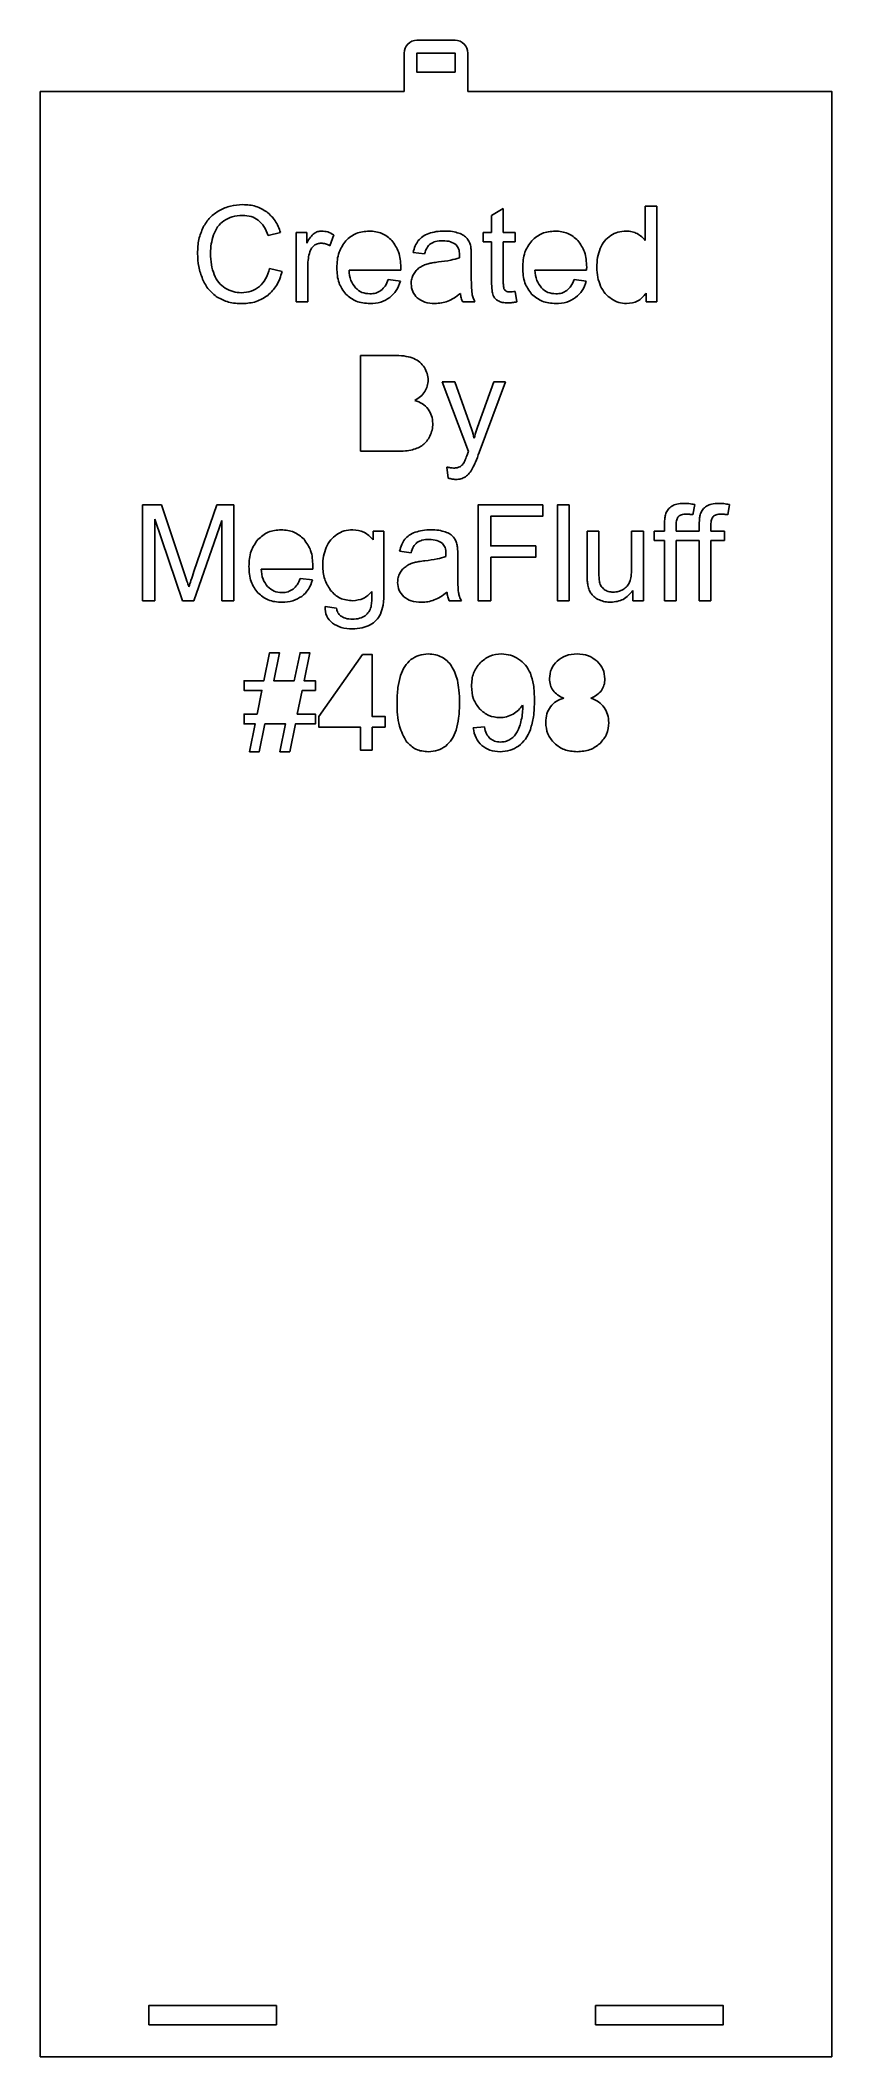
# Model space of a CAD drawing. Header units: millimetres. Extents: x 3 to 127, y 0 to 316.
import ezdxf

# ---------------------------------------------------------------- set-up
doc = ezdxf.new("R2010")
doc.units = ezdxf.units.MM
doc.layers.get('0').update_dxf_attribs({"linetype": 'CONTINUOUS'})

msp = doc.modelspace()

# ---------------------------------------------------------------- linework, layer by layer
for p, q in [((73.72, 288.56), (75.55, 289.66)), ((73.72, 285.87), (73.72, 288.56)), ((75.55, 289.66), (75.55, 285.87)), ((97.79, 284.62), (97.79, 290)), ((97.79, 290), (99.62, 290)), ((99.62, 290), (99.62, 275)), ((40.63, 285.89), (38.68, 285.43)), ((43.08, 275), (43.08, 285.87)), ((43.08, 285.87), (44.74, 285.87)), ((44.74, 285.87), (44.74, 284.22)), ((48.98, 285.52), (48.35, 283.81)), ((72.37, 284.43), (72.37, 285.87)), ((72.37, 285.87), (73.72, 285.87)), ((73.72, 284.43), (72.37, 284.43)), ((73.72, 278.18), (73.72, 284.43)), ((75.55, 285.87), (77.41, 285.87)), ((77.41, 284.43), (75.55, 284.43)), ((75.55, 284.43), (75.55, 278.08)), ((77.41, 285.87), (77.41, 284.43)), ((63.22, 282.52), (61.42, 282.77)), ((70.53, 282.01), (70.53, 279.55)), ((38.9, 280.26), (40.89, 279.76)), ((44.92, 280.69), (44.92, 275)), ((59.47, 279.96), (51.37, 279.96)), ((57.52, 278.5), (59.42, 278.26)), ((88.6, 279.96), (80.5, 279.96)), ((86.65, 278.5), (88.55, 278.26)), ((44.92, 275), (43.08, 275)), ((71.11, 275), (69.19, 275)), ((77.41, 276.65), (77.67, 275.02)), ((97.91, 275), (97.91, 276.37)), ((99.62, 275), (97.91, 275)), ((53.17, 251.59), (53.17, 266.59)), ((53.17, 266.59), (58.79, 266.59)), ((70.07, 251.57), (65.95, 262.46)), ((65.95, 262.46), (67.93, 262.46)), ((67.93, 262.46), (70.19, 256.16)), ((71.74, 256.12), (74.06, 262.46)), ((75.9, 262.46), (71.77, 251.41)), ((74.06, 262.46), (75.9, 262.46)), ((58.89, 251.59), (53.17, 251.59)), ((66.91, 247.4), (66.7, 249.13)), ((19.02, 228.18), (19.02, 243.18)), ((19.02, 243.18), (22.01, 243.18)), ((20.93, 240.95), (20.93, 228.18)), ((25.27, 228.18), (20.93, 240.95)), ((22.01, 243.18), (25.56, 232.56)), ((31.42, 240.73), (27.06, 228.18)), ((27.07, 232.74), (30.66, 243.18)), ((30.66, 243.18), (33.33, 243.18)), ((31.42, 228.18), (31.42, 240.73)), ((33.33, 243.18), (33.33, 228.18)), ((100.81, 239.05), (100.81, 240.2)), ((105.54, 243.25), (105.26, 241.64)), ((106.26, 239.05), (106.26, 240.2)), ((110.98, 243.25), (110.71, 241.64)), ((55.13, 237.74), (55.13, 239.05)), ((55.13, 239.05), (56.82, 239.05)), ((56.82, 239.05), (56.82, 229.65)), ((88.68, 232.31), (88.68, 239.05)), ((88.68, 239.05), (90.52, 239.05)), ((90.52, 239.05), (90.52, 233.02)), ((95.64, 233.22), (95.64, 239.05)), ((95.64, 239.05), (97.49, 239.05)), ((97.49, 239.05), (97.49, 228.18)), ((99.18, 237.61), (99.18, 239.05)), ((99.18, 239.05), (100.81, 239.05)), ((100.81, 237.61), (99.18, 237.61)), ((100.81, 228.18), (100.81, 237.61)), ((102.64, 240.05), (102.64, 239.05)), ((102.64, 239.05), (106.26, 239.05)), ((106.26, 237.61), (102.64, 237.61)), ((102.64, 237.61), (102.64, 228.18)), ((106.26, 228.18), (106.26, 237.61)), ((108.09, 240.05), (108.09, 239.05)), ((108.09, 239.05), (110.2, 239.05)), ((110.2, 237.61), (108.09, 237.61)), ((108.09, 237.61), (108.09, 228.18)), ((110.2, 239.05), (110.2, 237.61)), ((61.1, 235.7), (59.3, 235.94)), ((68.41, 235.19), (68.41, 232.73)), ((45.69, 233.14), (37.59, 233.14)), ((43.74, 231.68), (45.64, 231.44)), ((20.93, 228.18), (19.02, 228.18)), ((27.06, 228.18), (25.27, 228.18)), ((33.33, 228.18), (31.42, 228.18)), ((68.99, 228.18), (67.07, 228.18)), ((95.84, 228.18), (95.84, 229.77)), ((97.49, 228.18), (95.84, 228.18)), ((102.64, 228.18), (100.81, 228.18)), ((108.09, 228.18), (106.26, 228.18)), ((47.62, 227.28), (49.41, 227.01)), ((70.83, 208.24), (72.6, 208.4))]:
    msp.add_line(p, q)
msp.add_lwpolyline([(3, 308), (3, 0), (127, 0), (127, 308), (70, 308), (70, 314, 0.414214), (68, 316), (62, 316, 0.414214), (60, 314), (60, 308)], format="xyb", close=True)
for points in [[(68, 311), (62, 311), (62, 314), (68, 314)], [(73.58, 234.99), (73.58, 228.18), (71.6, 228.18), (71.6, 243.18), (81.72, 243.18), (81.72, 241.41), (73.58, 241.41), (73.58, 236.76), (80.62, 236.76), (80.62, 234.99)], [(85.86, 243.18), (85.86, 228.18), (84.02, 228.18), (84.02, 243.18)], [(38.2, 208.87), (37.31, 204.51), (35.78, 204.51), (36.67, 208.87), (34.94, 208.87), (34.94, 210.4), (36.97, 210.4), (37.73, 214.11), (34.94, 214.11), (34.94, 215.63), (38.04, 215.63), (38.93, 220.02), (40.46, 220.02), (39.57, 215.63), (42.8, 215.63), (43.69, 220.02), (45.23, 220.02), (44.34, 215.63), (46.11, 215.63), (46.11, 214.11), (44.03, 214.11), (43.27, 210.4), (46.11, 210.4), (46.11, 208.87), (42.96, 208.87), (42.07, 204.51), (40.54, 204.51), (41.42, 208.87)], [(54.99, 208.36), (54.99, 204.77), (53.15, 204.77), (53.15, 208.36), (46.64, 208.36), (46.64, 210.05), (53.49, 219.77), (54.99, 219.77), (54.99, 210.05), (57.02, 210.05), (57.02, 208.36)], [(20, 5), (20, 8), (40, 8), (40, 5)], [(90, 5), (90, 8), (110, 8), (110, 5)]]:
    msp.add_lwpolyline(points, close=True)
for points, knots in [([(28.52, 286.7), (28.85, 287.25), (29.5, 288.32), (30.55, 289.01), (31.07, 289.35)], [0, 0, 0, 0, 0.1879334, 0.371909, 0.371909, 0.371909, 0.371909]), ([(31.78, 287.73), (31.42, 287.43), (30.69, 286.82), (30.33, 285.94), (30.14, 285.5)], [0, 0, 0, 0, 0.1385572, 0.279558, 0.279558, 0.279558, 0.279558]), ([(31.07, 289.35), (31.64, 289.61), (32.79, 290.15), (34.06, 290.22), (34.71, 290.26)], [0, 0, 0, 0, 0.1863735, 0.3779021, 0.3779021, 0.3779021, 0.3779021]), ([(34.67, 288.56), (34.13, 288.53), (33.1, 288.48), (32.2, 287.97), (31.78, 287.73)], [0, 0, 0, 0, 0.1600693, 0.3044626, 0.3044626, 0.3044626, 0.3044626]), ([(37.16, 287.81), (36.8, 288.03), (36.03, 288.49), (35.14, 288.53), (34.67, 288.56)], [0, 0, 0, 0, 0.1252641, 0.2641446, 0.2641446, 0.2641446, 0.2641446]), ([(34.71, 290.26), (35.42, 290.22), (36.77, 290.14), (37.94, 289.44), (38.49, 289.11)], [0, 0, 0, 0, 0.2091676, 0.4008961, 0.4008961, 0.4008961, 0.4008961]), ([(38.68, 285.43), (38.5, 285.92), (38.18, 286.83), (37.48, 287.5), (37.16, 287.81)], [0, 0, 0, 0, 0.15524, 0.2858236, 0.2858236, 0.2858236, 0.2858236]), ([(38.49, 289.11), (38.97, 288.68), (39.95, 287.79), (40.4, 286.53), (40.63, 285.89)], [0, 0, 0, 0, 0.1896362, 0.3921487, 0.3921487, 0.3921487, 0.3921487]), ([(27.63, 282.61), (27.66, 283.35), (27.71, 284.77), (28.26, 286.08), (28.52, 286.7)], [0, 0, 0, 0, 0.2204859, 0.4214538, 0.4214538, 0.4214538, 0.4214538]), ([(30.14, 285.5), (30.01, 285.03), (29.73, 284.09), (29.69, 283.11), (29.67, 282.62)], [0, 0, 0, 0, 0.1461667, 0.292828, 0.292828, 0.292828, 0.292828]), ([(44.74, 284.22), (44.92, 284.55), (45.23, 285.12), (45.71, 285.56), (45.91, 285.74)], [0, 0, 0, 0, 0.1136812, 0.1933578, 0.1933578, 0.1933578, 0.1933578]), ([(45.91, 285.74), (46.09, 285.85), (46.46, 286.07), (46.88, 286.1), (47.09, 286.11)], [0, 0, 0, 0, 0.0628056, 0.1252634, 0.1252634, 0.1252634, 0.1252634]), ([(47.09, 286.11), (47.41, 286.08), (48.08, 286.02), (48.67, 285.69), (48.98, 285.52)], [0, 0, 0, 0, 0.0950431, 0.2003267, 0.2003267, 0.2003267, 0.2003267]), ([(49.46, 280.34), (49.5, 281.18), (49.57, 282.74), (50.46, 284.01), (50.87, 284.6)], [0, 0, 0, 0, 0.2460651, 0.4567439, 0.4567439, 0.4567439, 0.4567439]), ([(50.87, 284.6), (51.39, 285.04), (52.44, 285.94), (53.83, 286.05), (54.54, 286.11)], [0, 0, 0, 0, 0.1979903, 0.4055984, 0.4055984, 0.4055984, 0.4055984]), ([(54.54, 286.11), (55.23, 286.06), (56.57, 285.94), (57.6, 285.06), (58.1, 284.63)], [0, 0, 0, 0, 0.2014319, 0.3947499, 0.3947499, 0.3947499, 0.3947499]), ([(58.1, 284.63), (58.5, 284.05), (59.37, 282.8), (59.44, 281.28), (59.48, 280.45)], [0, 0, 0, 0, 0.2064258, 0.447824, 0.447824, 0.447824, 0.447824]), ([(61.42, 282.77), (61.51, 283.12), (61.68, 283.79), (62.06, 284.37), (62.23, 284.63)], [0, 0, 0, 0, 0.1094268, 0.204824, 0.204824, 0.204824, 0.204824]), ([(62.23, 284.63), (62.45, 284.86), (62.91, 285.34), (63.53, 285.59), (63.86, 285.73)], [0, 0, 0, 0, 0.0932442, 0.1980317, 0.1980317, 0.1980317, 0.1980317]), ([(63.86, 285.73), (64.24, 285.84), (65.04, 286.08), (65.88, 286.1), (66.33, 286.11)], [0, 0, 0, 0, 0.1184037, 0.2504888, 0.2504888, 0.2504888, 0.2504888]), ([(66.06, 284.59), (65.67, 284.58), (65, 284.57), (64.4, 284.26), (64.14, 284.13)], [0, 0, 0, 0, 0.1135073, 0.1994929, 0.1994929, 0.1994929, 0.1994929]), ([(68.16, 283.96), (67.87, 284.14), (67.24, 284.55), (66.48, 284.57), (66.06, 284.59)], [0, 0, 0, 0, 0.0994455, 0.2224546, 0.2224546, 0.2224546, 0.2224546]), ([(66.33, 286.11), (66.75, 286.1), (67.52, 286.09), (68.25, 285.88), (68.59, 285.78)], [0, 0, 0, 0, 0.1263735, 0.2293611, 0.2293611, 0.2293611, 0.2293611]), ([(68.59, 285.78), (68.85, 285.68), (69.33, 285.48), (69.7, 285.12), (69.87, 284.96)], [0, 0, 0, 0, 0.084027, 0.1533909, 0.1533909, 0.1533909, 0.1533909]), ([(69.87, 284.96), (69.99, 284.78), (70.26, 284.4), (70.38, 283.94), (70.44, 283.71)], [0, 0, 0, 0, 0.0660515, 0.1388144, 0.1388144, 0.1388144, 0.1388144]), ([(78.59, 280.34), (78.63, 281.18), (78.7, 282.74), (79.59, 284.01), (80.01, 284.6)], [0, 0, 0, 0, 0.2460651, 0.4567439, 0.4567439, 0.4567439, 0.4567439]), ([(80.01, 284.6), (80.52, 285.04), (81.57, 285.94), (82.96, 286.05), (83.67, 286.11)], [0, 0, 0, 0, 0.1979901, 0.4055984, 0.4055984, 0.4055984, 0.4055984]), ([(83.67, 286.11), (84.36, 286.06), (85.71, 285.94), (86.73, 285.06), (87.23, 284.63)], [0, 0, 0, 0, 0.2014319, 0.3947499, 0.3947499, 0.3947499, 0.3947499]), ([(87.23, 284.63), (87.63, 284.05), (88.5, 282.8), (88.57, 281.28), (88.61, 280.45)], [0, 0, 0, 0, 0.2064261, 0.4478243, 0.4478243, 0.4478243, 0.4478243]), ([(90.74, 283.37), (90.94, 283.79), (91.32, 284.59), (92.02, 285.14), (92.37, 285.41)], [0, 0, 0, 0, 0.1352424, 0.2633646, 0.2633646, 0.2633646, 0.2633646]), ([(92.37, 285.41), (92.74, 285.61), (93.5, 286.03), (94.36, 286.08), (94.79, 286.11)], [0, 0, 0, 0, 0.1264714, 0.255329, 0.255329, 0.255329, 0.255329]), ([(94.79, 286.11), (95.1, 286.1), (95.71, 286.07), (96.27, 285.82), (96.54, 285.7)], [0, 0, 0, 0, 0.0934306, 0.1812271, 0.1812271, 0.1812271, 0.1812271]), ([(96.54, 285.7), (96.78, 285.55), (97.26, 285.26), (97.61, 284.83), (97.79, 284.62)], [0, 0, 0, 0, 0.0843616, 0.1661033, 0.1661033, 0.1661033, 0.1661033]), ([(28.42, 278.59), (28.19, 279.23), (27.72, 280.53), (27.66, 281.91), (27.63, 282.61)], [0, 0, 0, 0, 0.2030556, 0.4119622, 0.4119622, 0.4119622, 0.4119622]), ([(29.67, 282.62), (29.69, 282.02), (29.72, 280.88), (30.07, 279.79), (30.23, 279.28)], [0, 0, 0, 0, 0.1797281, 0.3401611, 0.3401611, 0.3401611, 0.3401611]), ([(45.23, 282.84), (45.14, 282.5), (44.95, 281.79), (44.93, 281.06), (44.92, 280.69)], [0, 0, 0, 0, 0.1053765, 0.2176785, 0.2176785, 0.2176785, 0.2176785]), ([(45.91, 283.85), (45.76, 283.71), (45.45, 283.43), (45.3, 283.04), (45.23, 282.84)], [0, 0, 0, 0, 0.0597994, 0.1234151, 0.1234151, 0.1234151, 0.1234151]), ([(47, 284.21), (46.8, 284.19), (46.41, 284.16), (46.08, 283.95), (45.91, 283.85)], [0, 0, 0, 0, 0.0580138, 0.1159748, 0.1159748, 0.1159748, 0.1159748]), ([(48.35, 283.81), (48.13, 283.93), (47.7, 284.15), (47.23, 284.19), (47, 284.21)], [0, 0, 0, 0, 0.0738656, 0.1421291, 0.1421291, 0.1421291, 0.1421291]), ([(64.14, 284.13), (63.94, 283.93), (63.5, 283.48), (63.32, 282.86), (63.22, 282.52)], [0, 0, 0, 0, 0.0829166, 0.1880208, 0.1880208, 0.1880208, 0.1880208]), ([(63.75, 280.99), (63.97, 281.04), (64.51, 281.15), (65.06, 281.22), (65.38, 281.26)], [0, 0, 0, 0, 0.0694815, 0.1661062, 0.1661062, 0.1661062, 0.1661062]), ([(65.38, 281.26), (66.03, 281.34), (67.14, 281.47), (68.22, 281.77), (68.67, 281.9)], [0, 0, 0, 0, 0.1958222, 0.3349175, 0.3349175, 0.3349175, 0.3349175]), ([(68.68, 282.38), (68.67, 282.71), (68.66, 283.3), (68.31, 283.76), (68.16, 283.96)], [0, 0, 0, 0, 0.0968073, 0.1706943, 0.1706943, 0.1706943, 0.1706943]), ([(68.67, 281.9), (68.67, 282), (68.68, 282.16), (68.68, 282.32), (68.68, 282.38)], [0, 0, 0, 0, 0.03096114, 0.04810153, 0.04810153, 0.04810153, 0.04810153]), ([(70.44, 283.71), (70.46, 283.49), (70.53, 282.92), (70.53, 282.36), (70.53, 282.01)], [0, 0, 0, 0, 0.0663563, 0.1702358, 0.1702358, 0.1702358, 0.1702358]), ([(90.2, 280.42), (90.22, 280.94), (90.25, 281.96), (90.58, 282.91), (90.74, 283.37)], [0, 0, 0, 0, 0.1557328, 0.3015686, 0.3015686, 0.3015686, 0.3015686]), ([(30.73, 275.73), (30.25, 276.11), (29.26, 276.88), (28.71, 278.01), (28.42, 278.59)], [0, 0, 0, 0, 0.1802941, 0.3720286, 0.3720286, 0.3720286, 0.3720286]), ([(30.23, 279.28), (30.44, 278.84), (30.84, 277.98), (31.6, 277.42), (31.97, 277.15)], [0, 0, 0, 0, 0.1436162, 0.2788902, 0.2788902, 0.2788902, 0.2788902]), ([(37.34, 277.4), (37.7, 277.78), (38.46, 278.6), (38.75, 279.68), (38.9, 280.26)], [0, 0, 0, 0, 0.1538472, 0.3302348, 0.3302348, 0.3302348, 0.3302348]), ([(40.89, 279.76), (40.65, 279), (40.21, 277.57), (39.15, 276.52), (38.64, 276.03)], [0, 0, 0, 0, 0.2325413, 0.4414003, 0.4414003, 0.4414003, 0.4414003]), ([(50.86, 276.22), (50.45, 276.79), (49.57, 278.02), (49.5, 279.53), (49.46, 280.34)], [0, 0, 0, 0, 0.2051335, 0.4431705, 0.4431705, 0.4431705, 0.4431705]), ([(51.37, 279.96), (51.42, 279.42), (51.52, 278.41), (52.11, 277.59), (52.38, 277.22)], [0, 0, 0, 0, 0.1609872, 0.2970288, 0.2970288, 0.2970288, 0.2970288]), ([(56.38, 276.8), (56.61, 277.02), (57.12, 277.5), (57.38, 278.15), (57.52, 278.5)], [0, 0, 0, 0, 0.0942995, 0.2065261, 0.2065261, 0.2065261, 0.2065261]), ([(59.42, 278.26), (59.24, 277.74), (58.91, 276.74), (58.13, 276.02), (57.75, 275.68)], [0, 0, 0, 0, 0.161425, 0.3123872, 0.3123872, 0.3123872, 0.3123872]), ([(59.48, 280.45), (59.48, 280.39), (59.48, 280.22), (59.47, 280.06), (59.47, 279.96)], [0, 0, 0, 0, 0.02046542, 0.04912502, 0.04912502, 0.04912502, 0.04912502]), ([(61.11, 277.86), (61.12, 278.12), (61.15, 278.63), (61.36, 279.1), (61.47, 279.32)], [0, 0, 0, 0, 0.0768938, 0.1514951, 0.1514951, 0.1514951, 0.1514951]), ([(61.47, 279.32), (61.6, 279.53), (61.85, 279.94), (62.23, 280.24), (62.42, 280.38)], [0, 0, 0, 0, 0.0727802, 0.143394, 0.143394, 0.143394, 0.143394]), ([(62.42, 280.38), (62.63, 280.51), (63.04, 280.76), (63.51, 280.91), (63.75, 280.99)], [0, 0, 0, 0, 0.0716918, 0.1460948, 0.1460948, 0.1460948, 0.1460948]), ([(70.53, 279.55), (70.53, 278.85), (70.52, 277.77), (70.61, 276.69), (70.65, 276.3)], [0, 0, 0, 0, 0.2096472, 0.3252216, 0.3252216, 0.3252216, 0.3252216]), ([(73.95, 276.01), (73.88, 276.27), (73.71, 276.99), (73.72, 277.72), (73.72, 278.18)], [0, 0, 0, 0, 0.0819507, 0.2193017, 0.2193017, 0.2193017, 0.2193017]), ([(79.99, 276.22), (79.58, 276.79), (78.7, 278.02), (78.63, 279.53), (78.59, 280.34)], [0, 0, 0, 0, 0.2051336, 0.4431705, 0.4431705, 0.4431705, 0.4431705]), ([(80.5, 279.96), (80.55, 279.42), (80.65, 278.41), (81.24, 277.59), (81.51, 277.22)], [0, 0, 0, 0, 0.1609872, 0.2970288, 0.2970288, 0.2970288, 0.2970288]), ([(85.51, 276.8), (85.74, 277.02), (86.25, 277.5), (86.51, 278.15), (86.65, 278.5)], [0, 0, 0, 0, 0.0942995, 0.2065261, 0.2065261, 0.2065261, 0.2065261]), ([(88.55, 278.26), (88.37, 277.74), (88.04, 276.74), (87.26, 276.02), (86.88, 275.68)], [0, 0, 0, 0, 0.1614252, 0.312387, 0.312387, 0.312387, 0.312387]), ([(88.61, 280.45), (88.61, 280.39), (88.61, 280.22), (88.6, 280.06), (88.6, 279.96)], [0, 0, 0, 0, 0.02046543, 0.04912503, 0.04912503, 0.04912503, 0.04912503]), ([(90.79, 277.47), (90.62, 277.93), (90.26, 278.88), (90.22, 279.89), (90.2, 280.42)], [0, 0, 0, 0, 0.1451213, 0.3030199, 0.3030199, 0.3030199, 0.3030199]), ([(34.68, 274.74), (33.93, 274.77), (32.54, 274.82), (31.3, 275.44), (30.73, 275.73)], [0, 0, 0, 0, 0.2212399, 0.4108787, 0.4108787, 0.4108787, 0.4108787]), ([(31.97, 277.15), (32.37, 276.94), (33.17, 276.53), (34.07, 276.47), (34.51, 276.44)], [0, 0, 0, 0, 0.1334791, 0.2668994, 0.2668994, 0.2668994, 0.2668994]), ([(34.51, 276.44), (35.04, 276.48), (36.07, 276.55), (36.92, 277.12), (37.34, 277.4)], [0, 0, 0, 0, 0.1558562, 0.3031409, 0.3031409, 0.3031409, 0.3031409]), ([(38.64, 276.03), (38.06, 275.65), (36.85, 274.88), (35.42, 274.79), (34.68, 274.74)], [0, 0, 0, 0, 0.2043301, 0.4229769, 0.4229769, 0.4229769, 0.4229769]), ([(54.64, 274.75), (53.9, 274.8), (52.48, 274.9), (51.38, 275.79), (50.86, 276.22)], [0, 0, 0, 0, 0.216849, 0.4146812, 0.4146812, 0.4146812, 0.4146812]), ([(52.38, 277.22), (52.7, 276.94), (53.36, 276.38), (54.22, 276.31), (54.65, 276.27)], [0, 0, 0, 0, 0.1247503, 0.2518261, 0.2518261, 0.2518261, 0.2518261]), ([(57.75, 275.68), (57.3, 275.41), (56.34, 274.84), (55.23, 274.78), (54.64, 274.75)], [0, 0, 0, 0, 0.1548929, 0.328831, 0.328831, 0.328831, 0.328831]), ([(54.65, 276.27), (54.97, 276.29), (55.59, 276.32), (56.12, 276.65), (56.38, 276.8)], [0, 0, 0, 0, 0.0948157, 0.183359, 0.183359, 0.183359, 0.183359]), ([(62.07, 275.63), (61.79, 275.94), (61.22, 276.58), (61.14, 277.43), (61.11, 277.86)], [0, 0, 0, 0, 0.1230054, 0.2492506, 0.2492506, 0.2492506, 0.2492506]), ([(64.82, 274.75), (64.28, 274.78), (63.27, 274.82), (62.45, 275.37), (62.07, 275.63)], [0, 0, 0, 0, 0.1598423, 0.2938963, 0.2938963, 0.2938963, 0.2938963]), ([(66.85, 275.11), (66.53, 275.01), (65.87, 274.8), (65.17, 274.77), (64.82, 274.75)], [0, 0, 0, 0, 0.1017092, 0.2070954, 0.2070954, 0.2070954, 0.2070954]), ([(68.82, 276.34), (68.5, 276.08), (67.89, 275.59), (67.18, 275.26), (66.85, 275.11)], [0, 0, 0, 0, 0.1248328, 0.2329374, 0.2329374, 0.2329374, 0.2329374]), ([(69.19, 275), (69.1, 275.2), (68.92, 275.63), (68.85, 276.1), (68.82, 276.34)], [0, 0, 0, 0, 0.0664647, 0.1395644, 0.1395644, 0.1395644, 0.1395644]), ([(70.65, 276.3), (70.7, 276.08), (70.8, 275.62), (71.01, 275.21), (71.11, 275)], [0, 0, 0, 0, 0.0689007, 0.1390157, 0.1390157, 0.1390157, 0.1390157]), ([(74.73, 275.17), (74.56, 275.28), (74.23, 275.5), (74.04, 275.84), (73.95, 276.01)], [0, 0, 0, 0, 0.0596886, 0.1155591, 0.1155591, 0.1155591, 0.1155591]), ([(76.28, 274.86), (75.98, 274.86), (75.44, 274.87), (74.94, 275.08), (74.73, 275.17)], [0, 0, 0, 0, 0.0893704, 0.1600043, 0.1600043, 0.1600043, 0.1600043]), ([(75.55, 278.08), (75.55, 277.86), (75.55, 277.52), (75.62, 277.19), (75.65, 277.07)], [0, 0, 0, 0, 0.0647625, 0.1020611, 0.1020611, 0.1020611, 0.1020611]), ([(75.65, 277.07), (75.69, 277), (75.77, 276.85), (75.9, 276.76), (75.97, 276.71)], [0, 0, 0, 0, 0.02391553, 0.0484464, 0.0484464, 0.0484464, 0.0484464]), ([(75.97, 276.71), (76.06, 276.67), (76.26, 276.58), (76.48, 276.58), (76.6, 276.58)], [0, 0, 0, 0, 0.02853192, 0.06487963, 0.06487963, 0.06487963, 0.06487963]), ([(77.67, 275.02), (77.43, 274.97), (76.97, 274.88), (76.5, 274.87), (76.28, 274.86)], [0, 0, 0, 0, 0.0746861, 0.1402979, 0.1402979, 0.1402979, 0.1402979]), ([(76.6, 276.58), (76.72, 276.58), (76.99, 276.59), (77.26, 276.63), (77.41, 276.65)], [0, 0, 0, 0, 0.03560089, 0.08119509, 0.08119509, 0.08119509, 0.08119509]), ([(83.77, 274.75), (83.03, 274.8), (81.61, 274.9), (80.51, 275.79), (79.99, 276.22)], [0, 0, 0, 0, 0.2168487, 0.4146814, 0.4146814, 0.4146814, 0.4146814]), ([(81.51, 277.22), (81.83, 276.94), (82.49, 276.38), (83.35, 276.31), (83.78, 276.27)], [0, 0, 0, 0, 0.1247501, 0.2518259, 0.2518259, 0.2518259, 0.2518259]), ([(86.88, 275.68), (86.43, 275.41), (85.47, 274.84), (84.36, 274.78), (83.77, 274.75)], [0, 0, 0, 0, 0.1548931, 0.328831, 0.328831, 0.328831, 0.328831]), ([(83.78, 276.27), (84.1, 276.29), (84.72, 276.32), (85.25, 276.65), (85.51, 276.8)], [0, 0, 0, 0, 0.0948159, 0.1833593, 0.1833593, 0.1833593, 0.1833593]), ([(92.48, 275.47), (92.14, 275.74), (91.43, 276.28), (91.01, 277.07), (90.79, 277.47)], [0, 0, 0, 0, 0.1292842, 0.2643702, 0.2643702, 0.2643702, 0.2643702]), ([(94.87, 274.75), (94.45, 274.78), (93.6, 274.84), (92.85, 275.26), (92.48, 275.47)], [0, 0, 0, 0, 0.1259805, 0.2521962, 0.2521962, 0.2521962, 0.2521962]), ([(97.91, 276.37), (97.52, 275.9), (96.73, 274.94), (95.5, 274.82), (94.87, 274.75)], [0, 0, 0, 0, 0.1760512, 0.3568706, 0.3568706, 0.3568706, 0.3568706]), ([(58.79, 266.59), (59.32, 266.58), (60.26, 266.56), (61.15, 266.27), (61.55, 266.13)], [0, 0, 0, 0, 0.1553035, 0.2808995, 0.2808995, 0.2808995, 0.2808995]), ([(61.55, 266.13), (61.88, 265.96), (62.53, 265.62), (62.96, 265.03), (63.18, 264.73)], [0, 0, 0, 0, 0.1091633, 0.2173148, 0.2173148, 0.2173148, 0.2173148]), ([(63.18, 264.73), (63.35, 264.42), (63.69, 263.8), (63.74, 263.1), (63.77, 262.75)], [0, 0, 0, 0, 0.1064003, 0.2086321, 0.2086321, 0.2086321, 0.2086321]), ([(63.77, 262.75), (63.74, 262.44), (63.7, 261.79), (63.4, 261.23), (63.25, 260.94)], [0, 0, 0, 0, 0.0942734, 0.1903452, 0.1903452, 0.1903452, 0.1903452]), ([(63.25, 260.94), (63.04, 260.67), (62.62, 260.1), (61.99, 259.75), (61.67, 259.57)], [0, 0, 0, 0, 0.100882, 0.2109929, 0.2109929, 0.2109929, 0.2109929]), ([(61.67, 259.57), (62.09, 259.42), (62.9, 259.14), (63.48, 258.51), (63.76, 258.21)], [0, 0, 0, 0, 0.1319015, 0.2529124, 0.2529124, 0.2529124, 0.2529124]), ([(63.76, 258.21), (63.98, 257.87), (64.41, 257.18), (64.47, 256.36), (64.49, 255.94)], [0, 0, 0, 0, 0.1183628, 0.2419947, 0.2419947, 0.2419947, 0.2419947]), ([(70.19, 256.16), (70.34, 255.76), (70.63, 254.93), (70.86, 254.08), (70.98, 253.65)], [0, 0, 0, 0, 0.1296693, 0.263821, 0.263821, 0.263821, 0.263821]), ([(70.98, 253.65), (71.09, 254.07), (71.31, 254.9), (71.6, 255.72), (71.74, 256.12)], [0, 0, 0, 0, 0.1300792, 0.2590186, 0.2590186, 0.2590186, 0.2590186]), ([(64.05, 253.98), (63.9, 253.7), (63.61, 253.17), (63.16, 252.77), (62.95, 252.58)], [0, 0, 0, 0, 0.0943726, 0.1790244, 0.1790244, 0.1790244, 0.1790244]), ([(64.49, 255.94), (64.48, 255.59), (64.44, 254.92), (64.18, 254.29), (64.05, 253.98)], [0, 0, 0, 0, 0.1022869, 0.2022848, 0.2022848, 0.2022848, 0.2022848]), ([(61.31, 251.84), (60.94, 251.77), (60.14, 251.61), (59.33, 251.6), (58.89, 251.59)], [0, 0, 0, 0, 0.1114623, 0.243731, 0.243731, 0.243731, 0.243731]), ([(62.95, 252.58), (62.71, 252.43), (62.2, 252.1), (61.61, 251.93), (61.31, 251.84)], [0, 0, 0, 0, 0.0854629, 0.1810794, 0.1810794, 0.1810794, 0.1810794]), ([(68.74, 249.17), (68.86, 249.25), (69.09, 249.4), (69.26, 249.63), (69.34, 249.75)], [0, 0, 0, 0, 0.04154365, 0.0838933, 0.0838933, 0.0838933, 0.0838933]), ([(69.34, 249.75), (69.42, 249.91), (69.64, 250.35), (69.8, 250.82), (69.91, 251.12)], [0, 0, 0, 0, 0.0532066, 0.1483226, 0.1483226, 0.1483226, 0.1483226]), ([(69.91, 251.12), (69.93, 251.18), (69.98, 251.33), (70.04, 251.48), (70.07, 251.57)], [0, 0, 0, 0, 0.020063, 0.04790624, 0.04790624, 0.04790624, 0.04790624]), ([(71.77, 251.41), (71.58, 250.9), (71.27, 250.06), (70.89, 249.26), (70.73, 248.94)], [0, 0, 0, 0, 0.1623141, 0.2674903, 0.2674903, 0.2674903, 0.2674903]), ([(66.7, 249.13), (66.89, 249.09), (67.24, 249), (67.59, 248.98), (67.76, 248.97)], [0, 0, 0, 0, 0.0578489, 0.1068777, 0.1068777, 0.1068777, 0.1068777]), ([(68.1, 247.18), (67.91, 247.19), (67.5, 247.22), (67.11, 247.34), (66.91, 247.4)], [0, 0, 0, 0, 0.0565565, 0.1212138, 0.1212138, 0.1212138, 0.1212138]), ([(67.76, 248.97), (67.94, 248.97), (68.29, 248.98), (68.6, 249.12), (68.74, 249.17)], [0, 0, 0, 0, 0.0554889, 0.1011214, 0.1011214, 0.1011214, 0.1011214]), ([(69.61, 247.6), (69.38, 247.48), (68.91, 247.22), (68.37, 247.19), (68.1, 247.18)], [0, 0, 0, 0, 0.0765196, 0.1590604, 0.1590604, 0.1590604, 0.1590604]), ([(70.73, 248.94), (70.57, 248.66), (70.28, 248.15), (69.82, 247.78), (69.61, 247.6)], [0, 0, 0, 0, 0.09489, 0.1759167, 0.1759167, 0.1759167, 0.1759167]), ([(101.94, 242.99), (102.21, 243.12), (102.8, 243.41), (103.46, 243.43), (103.82, 243.43)], [0, 0, 0, 0, 0.0870991, 0.1949819, 0.1949819, 0.1949819, 0.1949819]), ([(103.82, 243.43), (104.09, 243.43), (104.67, 243.41), (105.24, 243.3), (105.54, 243.25)], [0, 0, 0, 0, 0.0819852, 0.1730787, 0.1730787, 0.1730787, 0.1730787]), ([(107.39, 242.99), (107.65, 243.12), (108.24, 243.41), (108.9, 243.43), (109.26, 243.43)], [0, 0, 0, 0, 0.0870991, 0.1949819, 0.1949819, 0.1949819, 0.1949819]), ([(109.26, 243.43), (109.54, 243.43), (110.11, 243.41), (110.68, 243.3), (110.98, 243.25)], [0, 0, 0, 0, 0.0819852, 0.1730787, 0.1730787, 0.1730787, 0.1730787]), ([(100.81, 240.2), (100.81, 240.52), (100.82, 241.07), (100.95, 241.6), (101.01, 241.83)], [0, 0, 0, 0, 0.0955364, 0.1643736, 0.1643736, 0.1643736, 0.1643736]), ([(101.01, 241.83), (101.11, 242.06), (101.33, 242.52), (101.74, 242.83), (101.94, 242.99)], [0, 0, 0, 0, 0.0745132, 0.1511277, 0.1511277, 0.1511277, 0.1511277]), ([(102.99, 241.39), (102.89, 241.22), (102.64, 240.81), (102.64, 240.33), (102.64, 240.05)], [0, 0, 0, 0, 0.0576569, 0.1407359, 0.1407359, 0.1407359, 0.1407359]), ([(104.18, 241.75), (103.93, 241.74), (103.5, 241.73), (103.14, 241.49), (102.99, 241.39)], [0, 0, 0, 0, 0.0721812, 0.1263722, 0.1263722, 0.1263722, 0.1263722]), ([(105.26, 241.64), (105.08, 241.67), (104.72, 241.73), (104.35, 241.74), (104.18, 241.75)], [0, 0, 0, 0, 0.0562888, 0.1090452, 0.1090452, 0.1090452, 0.1090452]), ([(106.26, 240.2), (106.26, 240.52), (106.26, 241.07), (106.39, 241.6), (106.45, 241.83)], [0, 0, 0, 0, 0.0955364, 0.1643736, 0.1643736, 0.1643736, 0.1643736]), ([(106.45, 241.83), (106.56, 242.06), (106.77, 242.52), (107.18, 242.83), (107.39, 242.99)], [0, 0, 0, 0, 0.0745132, 0.1511277, 0.1511277, 0.1511277, 0.1511277]), ([(108.43, 241.39), (108.33, 241.22), (108.09, 240.81), (108.09, 240.33), (108.09, 240.05)], [0, 0, 0, 0, 0.0576569, 0.1407359, 0.1407359, 0.1407359, 0.1407359]), ([(109.62, 241.75), (109.37, 241.74), (108.94, 241.73), (108.59, 241.49), (108.43, 241.39)], [0, 0, 0, 0, 0.0721812, 0.1263722, 0.1263722, 0.1263722, 0.1263722]), ([(110.71, 241.64), (110.52, 241.67), (110.16, 241.73), (109.8, 241.74), (109.62, 241.75)], [0, 0, 0, 0, 0.0562888, 0.1090452, 0.1090452, 0.1090452, 0.1090452]), ([(35.69, 233.52), (35.72, 234.36), (35.79, 235.92), (36.69, 237.19), (37.1, 237.78)], [0, 0, 0, 0, 0.246065, 0.456744, 0.456744, 0.456744, 0.456744]), ([(37.1, 237.78), (37.61, 238.22), (38.66, 239.12), (40.05, 239.23), (40.76, 239.29)], [0, 0, 0, 0, 0.1979906, 0.4055984, 0.4055984, 0.4055984, 0.4055984]), ([(40.76, 239.29), (41.45, 239.23), (42.8, 239.12), (43.82, 238.24), (44.32, 237.81)], [0, 0, 0, 0, 0.2014318, 0.3947502, 0.3947502, 0.3947502, 0.3947502]), ([(44.32, 237.81), (44.72, 237.23), (45.6, 235.98), (45.67, 234.46), (45.7, 233.63)], [0, 0, 0, 0, 0.2064257, 0.4478239, 0.4478239, 0.4478239, 0.4478239]), ([(47.81, 236.54), (48.01, 236.95), (48.41, 237.75), (49.1, 238.3), (49.44, 238.57)], [0, 0, 0, 0, 0.1353824, 0.2633774, 0.2633774, 0.2633774, 0.2633774]), ([(49.44, 238.57), (49.82, 238.78), (50.6, 239.21), (51.49, 239.26), (51.95, 239.29)], [0, 0, 0, 0, 0.1280702, 0.2641866, 0.2641866, 0.2641866, 0.2641866]), ([(51.95, 239.29), (52.57, 239.22), (53.81, 239.09), (54.69, 238.19), (55.13, 237.74)], [0, 0, 0, 0, 0.1797334, 0.3632767, 0.3632767, 0.3632767, 0.3632767]), ([(59.3, 235.94), (59.39, 236.3), (59.55, 236.97), (59.93, 237.54), (60.11, 237.81)], [0, 0, 0, 0, 0.1094271, 0.2048238, 0.2048238, 0.2048238, 0.2048238]), ([(60.11, 237.81), (60.33, 238.04), (60.79, 238.52), (61.41, 238.77), (61.74, 238.91)], [0, 0, 0, 0, 0.0932444, 0.1980323, 0.1980323, 0.1980323, 0.1980323]), ([(62.02, 237.31), (61.82, 237.11), (61.37, 236.66), (61.2, 236.04), (61.1, 235.7)], [0, 0, 0, 0, 0.0829165, 0.1880209, 0.1880209, 0.1880209, 0.1880209]), ([(61.74, 238.91), (62.12, 239.02), (62.92, 239.26), (63.76, 239.28), (64.2, 239.29)], [0, 0, 0, 0, 0.1184038, 0.2504883, 0.2504883, 0.2504883, 0.2504883]), ([(63.94, 237.77), (63.55, 237.76), (62.87, 237.75), (62.28, 237.44), (62.02, 237.31)], [0, 0, 0, 0, 0.1135068, 0.1994923, 0.1994923, 0.1994923, 0.1994923]), ([(66.03, 237.14), (65.75, 237.32), (65.11, 237.73), (64.36, 237.75), (63.94, 237.77)], [0, 0, 0, 0, 0.0994451, 0.2224547, 0.2224547, 0.2224547, 0.2224547]), ([(64.2, 239.29), (64.63, 239.28), (65.39, 239.27), (66.13, 239.06), (66.46, 238.96)], [0, 0, 0, 0, 0.1263735, 0.2293611, 0.2293611, 0.2293611, 0.2293611]), ([(66.56, 235.56), (66.55, 235.89), (66.53, 236.48), (66.18, 236.94), (66.03, 237.14)], [0, 0, 0, 0, 0.096807, 0.1706944, 0.1706944, 0.1706944, 0.1706944]), ([(66.46, 238.96), (66.73, 238.86), (67.2, 238.66), (67.57, 238.3), (67.74, 238.14)], [0, 0, 0, 0, 0.0840274, 0.1533912, 0.1533912, 0.1533912, 0.1533912]), ([(67.74, 238.14), (67.87, 237.96), (68.14, 237.58), (68.25, 237.12), (68.32, 236.89)], [0, 0, 0, 0, 0.0660515, 0.1388143, 0.1388143, 0.1388143, 0.1388143]), ([(47.25, 233.67), (47.27, 234.18), (47.31, 235.16), (47.65, 236.09), (47.81, 236.54)], [0, 0, 0, 0, 0.1501742, 0.2939983, 0.2939983, 0.2939983, 0.2939983]), ([(60.3, 233.56), (60.5, 233.69), (60.92, 233.94), (61.39, 234.09), (61.62, 234.16)], [0, 0, 0, 0, 0.0716911, 0.1460946, 0.1460946, 0.1460946, 0.1460946]), ([(61.62, 234.16), (61.85, 234.21), (62.39, 234.33), (62.94, 234.4), (63.26, 234.44)], [0, 0, 0, 0, 0.0694816, 0.1661058, 0.1661058, 0.1661058, 0.1661058]), ([(63.26, 234.44), (63.91, 234.52), (65.02, 234.65), (66.1, 234.95), (66.55, 235.08)], [0, 0, 0, 0, 0.1958226, 0.3349179, 0.3349179, 0.3349179, 0.3349179]), ([(66.55, 235.08), (66.55, 235.18), (66.55, 235.34), (66.55, 235.5), (66.56, 235.56)], [0, 0, 0, 0, 0.0309615, 0.04810188, 0.04810188, 0.04810188, 0.04810188]), ([(68.32, 236.89), (68.34, 236.67), (68.41, 236.1), (68.41, 235.53), (68.41, 235.19)], [0, 0, 0, 0, 0.0663561, 0.1702358, 0.1702358, 0.1702358, 0.1702358]), ([(25.56, 232.56), (25.7, 232.13), (25.94, 231.39), (26.18, 230.65), (26.27, 230.34)], [0, 0, 0, 0, 0.1364642, 0.233302, 0.233302, 0.233302, 0.233302]), ([(26.27, 230.34), (26.38, 230.67), (26.64, 231.48), (26.91, 232.28), (27.07, 232.74)], [0, 0, 0, 0, 0.1062126, 0.2533535, 0.2533535, 0.2533535, 0.2533535]), ([(37.08, 229.4), (36.68, 229.97), (35.8, 231.19), (35.72, 232.71), (35.69, 233.52)], [0, 0, 0, 0, 0.2051333, 0.4431703, 0.4431703, 0.4431703, 0.4431703]), ([(37.59, 233.14), (37.64, 232.6), (37.74, 231.59), (38.33, 230.77), (38.6, 230.4)], [0, 0, 0, 0, 0.160987, 0.2970288, 0.2970288, 0.2970288, 0.2970288]), ([(42.6, 229.98), (42.83, 230.2), (43.34, 230.68), (43.6, 231.33), (43.74, 231.68)], [0, 0, 0, 0, 0.0942995, 0.2065259, 0.2065259, 0.2065259, 0.2065259]), ([(45.64, 231.44), (45.47, 230.92), (45.13, 229.92), (44.35, 229.2), (43.97, 228.85)], [0, 0, 0, 0, 0.1614251, 0.3123871, 0.3123871, 0.3123871, 0.3123871]), ([(45.7, 233.63), (45.7, 233.56), (45.7, 233.4), (45.7, 233.24), (45.69, 233.14)], [0, 0, 0, 0, 0.02046554, 0.04912514, 0.04912514, 0.04912514, 0.04912514]), ([(48.48, 229.8), (48.12, 230.37), (47.38, 231.56), (47.29, 232.95), (47.25, 233.67)], [0, 0, 0, 0, 0.2002141, 0.4124556, 0.4124556, 0.4124556, 0.4124556]), ([(58.98, 231.04), (59, 231.3), (59.03, 231.81), (59.24, 232.27), (59.35, 232.5)], [0, 0, 0, 0, 0.0768936, 0.1514951, 0.1514951, 0.1514951, 0.1514951]), ([(59.95, 228.81), (59.66, 229.12), (59.1, 229.76), (59.02, 230.61), (58.98, 231.04)], [0, 0, 0, 0, 0.123005, 0.2492503, 0.2492503, 0.2492503, 0.2492503]), ([(59.35, 232.5), (59.48, 232.71), (59.73, 233.12), (60.11, 233.42), (60.3, 233.56)], [0, 0, 0, 0, 0.0727798, 0.1433943, 0.1433943, 0.1433943, 0.1433943]), ([(68.41, 232.73), (68.4, 232.03), (68.4, 230.95), (68.49, 229.87), (68.52, 229.48)], [0, 0, 0, 0, 0.2096473, 0.325222, 0.325222, 0.325222, 0.325222]), ([(88.79, 230.59), (88.76, 230.83), (88.68, 231.4), (88.68, 231.97), (88.68, 232.31)], [0, 0, 0, 0, 0.0705954, 0.1724418, 0.1724418, 0.1724418, 0.1724418]), ([(90.52, 233.02), (90.52, 232.62), (90.51, 231.96), (90.6, 231.32), (90.63, 231.07)], [0, 0, 0, 0, 0.1207699, 0.1949213, 0.1949213, 0.1949213, 0.1949213]), ([(90.63, 231.07), (90.7, 230.85), (90.85, 230.4), (91.2, 230.09), (91.37, 229.93)], [0, 0, 0, 0, 0.0702857, 0.1380507, 0.1380507, 0.1380507, 0.1380507]), ([(94.31, 229.94), (94.54, 230.1), (94.98, 230.4), (95.22, 230.87), (95.34, 231.1)], [0, 0, 0, 0, 0.079759, 0.1569136, 0.1569136, 0.1569136, 0.1569136]), ([(95.34, 231.1), (95.43, 231.4), (95.63, 232.09), (95.64, 232.81), (95.64, 233.22)], [0, 0, 0, 0, 0.0924712, 0.215358, 0.215358, 0.215358, 0.215358]), ([(40.86, 227.93), (40.12, 227.98), (38.7, 228.08), (37.61, 228.97), (37.08, 229.4)], [0, 0, 0, 0, 0.2168487, 0.4146813, 0.4146813, 0.4146813, 0.4146813]), ([(38.6, 230.4), (38.93, 230.12), (39.58, 229.56), (40.44, 229.49), (40.87, 229.45)], [0, 0, 0, 0, 0.1247498, 0.251826, 0.251826, 0.251826, 0.251826]), ([(43.97, 228.85), (43.52, 228.59), (42.57, 228.02), (41.45, 227.96), (40.86, 227.93)], [0, 0, 0, 0, 0.1548927, 0.3288309, 0.3288309, 0.3288309, 0.3288309]), ([(40.87, 229.45), (41.19, 229.47), (41.81, 229.5), (42.35, 229.82), (42.6, 229.98)], [0, 0, 0, 0, 0.0948157, 0.1833591, 0.1833591, 0.1833591, 0.1833591]), ([(51.94, 228.18), (51.25, 228.24), (49.89, 228.35), (48.94, 229.32), (48.48, 229.8)], [0, 0, 0, 0, 0.2028229, 0.3942302, 0.3942302, 0.3942302, 0.3942302]), ([(54.95, 229.6), (54.53, 229.19), (53.69, 228.36), (52.52, 228.24), (51.94, 228.18)], [0, 0, 0, 0, 0.1725055, 0.341533, 0.341533, 0.341533, 0.341533]), ([(54.82, 227.24), (54.86, 227.53), (54.97, 228.31), (54.96, 229.1), (54.95, 229.6)], [0, 0, 0, 0, 0.0878556, 0.2370125, 0.2370125, 0.2370125, 0.2370125]), ([(56.82, 229.65), (56.83, 228.92), (56.83, 227.7), (56.46, 226.53), (56.31, 226.06)], [0, 0, 0, 0, 0.2171733, 0.3651995, 0.3651995, 0.3651995, 0.3651995]), ([(62.7, 227.93), (62.15, 227.95), (61.15, 228), (60.32, 228.55), (59.95, 228.81)], [0, 0, 0, 0, 0.1598423, 0.2938967, 0.2938967, 0.2938967, 0.2938967]), ([(64.73, 228.29), (64.4, 228.19), (63.74, 227.97), (63.05, 227.95), (62.7, 227.93)], [0, 0, 0, 0, 0.1017087, 0.207095, 0.207095, 0.207095, 0.207095]), ([(66.7, 229.52), (66.37, 229.26), (65.77, 228.76), (65.06, 228.44), (64.73, 228.29)], [0, 0, 0, 0, 0.1248329, 0.2329377, 0.2329377, 0.2329377, 0.2329377]), ([(67.07, 228.18), (66.98, 228.38), (66.8, 228.81), (66.73, 229.28), (66.7, 229.52)], [0, 0, 0, 0, 0.0664648, 0.1395641, 0.1395641, 0.1395641, 0.1395641]), ([(68.52, 229.48), (68.57, 229.26), (68.67, 228.8), (68.88, 228.39), (68.99, 228.18)], [0, 0, 0, 0, 0.0689005, 0.1390157, 0.1390157, 0.1390157, 0.1390157]), ([(89.36, 229.23), (89.23, 229.43), (88.97, 229.85), (88.85, 230.34), (88.79, 230.59)], [0, 0, 0, 0, 0.0709335, 0.1487853, 0.1487853, 0.1487853, 0.1487853]), ([(90.6, 228.3), (90.34, 228.42), (89.87, 228.65), (89.52, 229.05), (89.36, 229.23)], [0, 0, 0, 0, 0.0836981, 0.1559584, 0.1559584, 0.1559584, 0.1559584]), ([(92.39, 227.93), (92.08, 227.95), (91.46, 227.98), (90.88, 228.19), (90.6, 228.3)], [0, 0, 0, 0, 0.0934377, 0.1843254, 0.1843254, 0.1843254, 0.1843254]), ([(91.37, 229.93), (91.57, 229.81), (92, 229.56), (92.5, 229.53), (92.76, 229.52)], [0, 0, 0, 0, 0.0701831, 0.1471115, 0.1471115, 0.1471115, 0.1471115]), ([(95.84, 229.77), (95.38, 229.24), (94.47, 228.17), (93.08, 228.01), (92.39, 227.93)], [0, 0, 0, 0, 0.2036487, 0.4041801, 0.4041801, 0.4041801, 0.4041801]), ([(92.76, 229.52), (93.03, 229.54), (93.58, 229.57), (94.07, 229.82), (94.31, 229.94)], [0, 0, 0, 0, 0.0810193, 0.162689, 0.162689, 0.162689, 0.162689]), ([(48.77, 224.64), (48.43, 224.99), (47.69, 225.71), (47.64, 226.74), (47.62, 227.28)], [0, 0, 0, 0, 0.1410419, 0.2972311, 0.2972311, 0.2972311, 0.2972311]), ([(51.91, 223.77), (51.31, 223.79), (50.19, 223.84), (49.22, 224.39), (48.77, 224.64)], [0, 0, 0, 0, 0.1770893, 0.3302425, 0.3302425, 0.3302425, 0.3302425]), ([(49.41, 227.01), (49.45, 226.76), (49.54, 226.29), (49.88, 225.96), (50.03, 225.8)], [0, 0, 0, 0, 0.0747038, 0.1387992, 0.1387992, 0.1387992, 0.1387992]), ([(50.03, 225.8), (50.29, 225.66), (50.87, 225.33), (51.54, 225.31), (51.9, 225.29)], [0, 0, 0, 0, 0.0897081, 0.1966319, 0.1966319, 0.1966319, 0.1966319]), ([(51.9, 225.29), (52.29, 225.3), (52.99, 225.32), (53.6, 225.66), (53.88, 225.8)], [0, 0, 0, 0, 0.1140382, 0.2065299, 0.2065299, 0.2065299, 0.2065299]), ([(54.67, 224.38), (54.26, 224.2), (53.38, 223.82), (52.42, 223.79), (51.91, 223.77)], [0, 0, 0, 0, 0.1331703, 0.2847422, 0.2847422, 0.2847422, 0.2847422]), ([(53.88, 225.8), (54.09, 226), (54.53, 226.39), (54.72, 226.95), (54.82, 227.24)], [0, 0, 0, 0, 0.0846779, 0.1740242, 0.1740242, 0.1740242, 0.1740242]), ([(56.31, 226.06), (56.11, 225.72), (55.7, 225.03), (55.02, 224.6), (54.67, 224.38)], [0, 0, 0, 0, 0.1159285, 0.2369976, 0.2369976, 0.2369976, 0.2369976]), ([(59.45, 216.45), (59.64, 216.95), (60.01, 217.9), (60.73, 218.61), (61.08, 218.95)], [0, 0, 0, 0, 0.1589323, 0.3014405, 0.3014405, 0.3014405, 0.3014405]), ([(61.08, 218.95), (61.47, 219.21), (62.29, 219.74), (63.28, 219.8), (63.79, 219.83)], [0, 0, 0, 0, 0.1386077, 0.2899845, 0.2899845, 0.2899845, 0.2899845]), ([(63.79, 219.83), (64.18, 219.81), (64.91, 219.78), (65.59, 219.49), (65.91, 219.34)], [0, 0, 0, 0, 0.113968, 0.2189795, 0.2189795, 0.2189795, 0.2189795]), ([(65.91, 219.34), (66.2, 219.16), (66.79, 218.79), (67.21, 218.23), (67.41, 217.94)], [0, 0, 0, 0, 0.1021432, 0.2073085, 0.2073085, 0.2073085, 0.2073085]), ([(70.56, 214.76), (70.6, 215.48), (70.69, 216.84), (71.51, 217.92), (71.9, 218.44)], [0, 0, 0, 0, 0.2086467, 0.3990045, 0.3990045, 0.3990045, 0.3990045]), ([(71.9, 218.44), (72.38, 218.84), (73.36, 219.67), (74.63, 219.77), (75.27, 219.83)], [0, 0, 0, 0, 0.1840181, 0.3728323, 0.3728323, 0.3728323, 0.3728323]), ([(75.27, 219.83), (75.75, 219.8), (76.7, 219.73), (77.53, 219.27), (77.95, 219.04)], [0, 0, 0, 0, 0.1414278, 0.2819685, 0.2819685, 0.2819685, 0.2819685]), ([(77.95, 219.04), (78.33, 218.75), (79.12, 218.14), (79.56, 217.25), (79.79, 216.8)], [0, 0, 0, 0, 0.1431993, 0.2937358, 0.2937358, 0.2937358, 0.2937358]), ([(82.79, 215.96), (82.84, 216.49), (82.94, 217.53), (83.63, 218.32), (83.97, 218.71)], [0, 0, 0, 0, 0.1535101, 0.3061755, 0.3061755, 0.3061755, 0.3061755]), ([(83.97, 218.71), (84.41, 219.04), (85.34, 219.72), (86.49, 219.79), (87.1, 219.83)], [0, 0, 0, 0, 0.1606088, 0.338793, 0.338793, 0.338793, 0.338793]), ([(87.1, 219.83), (87.71, 219.79), (88.88, 219.72), (89.82, 219.02), (90.26, 218.69)], [0, 0, 0, 0, 0.1795483, 0.3426861, 0.3426861, 0.3426861, 0.3426861]), ([(90.26, 218.69), (90.61, 218.29), (91.31, 217.49), (91.41, 216.44), (91.46, 215.91)], [0, 0, 0, 0, 0.155118, 0.3093543, 0.3093543, 0.3093543, 0.3093543]), ([(58.9, 212.17), (58.91, 212.97), (58.93, 214.42), (59.29, 215.82), (59.45, 216.45)], [0, 0, 0, 0, 0.2404563, 0.4330232, 0.4330232, 0.4330232, 0.4330232]), ([(67.41, 217.94), (67.6, 217.61), (68.01, 216.9), (68.23, 216.12), (68.35, 215.71)], [0, 0, 0, 0, 0.1145279, 0.2424968, 0.2424968, 0.2424968, 0.2424968]), ([(68.35, 215.71), (68.44, 215.2), (68.67, 214.03), (68.68, 212.84), (68.68, 212.17)], [0, 0, 0, 0, 0.1564374, 0.3567773, 0.3567773, 0.3567773, 0.3567773]), ([(79.79, 216.8), (79.97, 216.21), (80.4, 214.83), (80.41, 213.39), (80.42, 212.58)], [0, 0, 0, 0, 0.1845554, 0.4287103, 0.4287103, 0.4287103, 0.4287103]), ([(83.35, 214.1), (83.18, 214.38), (82.85, 214.95), (82.81, 215.62), (82.79, 215.96)], [0, 0, 0, 0, 0.094956, 0.1966825, 0.1966825, 0.1966825, 0.1966825]), ([(91.46, 215.91), (91.44, 215.58), (91.4, 214.93), (91.07, 214.37), (90.91, 214.09)], [0, 0, 0, 0, 0.0985415, 0.1920646, 0.1920646, 0.1920646, 0.1920646]), ([(60.39, 206.07), (59.96, 206.87), (58.94, 208.76), (58.92, 210.92), (58.9, 212.17)], [0, 0, 0, 0, 0.2700661, 0.635697, 0.635697, 0.635697, 0.635697]), ([(68.68, 212.17), (68.67, 211.37), (68.65, 209.92), (68.3, 208.53), (68.14, 207.9)], [0, 0, 0, 0, 0.238917, 0.4309024, 0.4309024, 0.4309024, 0.4309024]), ([(71.85, 211.2), (71.47, 211.71), (70.68, 212.76), (70.6, 214.08), (70.56, 214.76)], [0, 0, 0, 0, 0.1840019, 0.3861108, 0.3861108, 0.3861108, 0.3861108]), ([(78.58, 211.83), (78.37, 211.55), (77.96, 210.98), (77.37, 210.59), (77.07, 210.4)], [0, 0, 0, 0, 0.1030561, 0.209344, 0.209344, 0.209344, 0.209344]), ([(78.59, 211.46), (78.59, 211.51), (78.59, 211.63), (78.58, 211.76), (78.58, 211.83)], [0, 0, 0, 0, 0.01535056, 0.03685151, 0.03685151, 0.03685151, 0.03685151]), ([(80.42, 212.58), (80.41, 211.71), (80.39, 210.15), (79.98, 208.66), (79.8, 208)], [0, 0, 0, 0, 0.2586993, 0.4637644, 0.4637644, 0.4637644, 0.4637644]), ([(82.93, 211.56), (83.21, 211.86), (83.8, 212.5), (84.62, 212.76), (85.04, 212.9)], [0, 0, 0, 0, 0.1223696, 0.2542367, 0.2542367, 0.2542367, 0.2542367]), ([(85.04, 212.9), (84.69, 213.05), (84.04, 213.32), (83.57, 213.85), (83.35, 214.1)], [0, 0, 0, 0, 0.1119974, 0.2102175, 0.2102175, 0.2102175, 0.2102175]), ([(90.91, 214.09), (90.7, 213.85), (90.24, 213.32), (89.59, 213.05), (89.25, 212.9)], [0, 0, 0, 0, 0.0971316, 0.2069109, 0.2069109, 0.2069109, 0.2069109]), ([(89.25, 212.9), (89.68, 212.74), (90.5, 212.42), (91.08, 211.76), (91.35, 211.45)], [0, 0, 0, 0, 0.1351137, 0.2589338, 0.2589338, 0.2589338, 0.2589338]), ([(75, 209.85), (74.4, 209.91), (73.2, 210.02), (72.3, 210.81), (71.85, 211.2)], [0, 0, 0, 0, 0.1751812, 0.3506251, 0.3506251, 0.3506251, 0.3506251]), ([(77.07, 210.4), (76.74, 210.24), (76.09, 209.92), (75.36, 209.88), (75, 209.85)], [0, 0, 0, 0, 0.107761, 0.2161911, 0.2161911, 0.2161911, 0.2161911]), ([(77.63, 207.45), (77.76, 207.7), (78.06, 208.26), (78.22, 208.87), (78.31, 209.21)], [0, 0, 0, 0, 0.0851127, 0.1889539, 0.1889539, 0.1889539, 0.1889539]), ([(78.31, 209.21), (78.39, 209.58), (78.55, 210.32), (78.58, 211.08), (78.59, 211.46)], [0, 0, 0, 0, 0.1134367, 0.2272205, 0.2272205, 0.2272205, 0.2272205]), ([(82.19, 209.11), (82.21, 209.57), (82.26, 210.44), (82.72, 211.2), (82.93, 211.56)], [0, 0, 0, 0, 0.1356955, 0.2595294, 0.2595294, 0.2595294, 0.2595294]), ([(83.55, 205.83), (83.15, 206.3), (82.35, 207.24), (82.24, 208.48), (82.19, 209.11)], [0, 0, 0, 0, 0.1795523, 0.3629457, 0.3629457, 0.3629457, 0.3629457]), ([(92.07, 209.06), (92.02, 208.44), (91.91, 207.22), (91.11, 206.29), (90.71, 205.82)], [0, 0, 0, 0, 0.1802522, 0.358649, 0.358649, 0.358649, 0.358649]), ([(91.35, 211.45), (91.56, 211.09), (92, 210.35), (92.05, 209.5), (92.07, 209.06)], [0, 0, 0, 0, 0.122578, 0.253262, 0.253262, 0.253262, 0.253262]), ([(63.79, 204.51), (63.11, 204.57), (61.79, 204.68), (60.85, 205.61), (60.39, 206.07)], [0, 0, 0, 0, 0.1975042, 0.3852259, 0.3852259, 0.3852259, 0.3852259]), ([(68.14, 207.9), (67.95, 207.4), (67.58, 206.45), (66.86, 205.74), (66.52, 205.4)], [0, 0, 0, 0, 0.1588846, 0.3015943, 0.3015943, 0.3015943, 0.3015943]), ([(72.17, 205.49), (71.84, 205.86), (71.13, 206.65), (70.93, 207.69), (70.83, 208.24)], [0, 0, 0, 0, 0.1475983, 0.3110356, 0.3110356, 0.3110356, 0.3110356]), ([(75.05, 204.51), (74.5, 204.54), (73.45, 204.61), (72.58, 205.2), (72.17, 205.49)], [0, 0, 0, 0, 0.161729, 0.3089151, 0.3089151, 0.3089151, 0.3089151]), ([(72.6, 208.4), (72.68, 208.03), (72.82, 207.35), (73.26, 206.82), (73.46, 206.59)], [0, 0, 0, 0, 0.1125582, 0.2032258, 0.2032258, 0.2032258, 0.2032258]), ([(73.46, 206.59), (73.69, 206.43), (74.18, 206.08), (74.78, 206.05), (75.09, 206.03)], [0, 0, 0, 0, 0.0837966, 0.1751828, 0.1751828, 0.1751828, 0.1751828]), ([(77.94, 205.4), (77.5, 205.14), (76.61, 204.61), (75.58, 204.55), (75.05, 204.51)], [0, 0, 0, 0, 0.1496307, 0.30636, 0.30636, 0.30636, 0.30636]), ([(75.09, 206.03), (75.36, 206.04), (75.88, 206.07), (76.35, 206.3), (76.58, 206.42)], [0, 0, 0, 0, 0.0802716, 0.1553589, 0.1553589, 0.1553589, 0.1553589]), ([(76.58, 206.42), (76.78, 206.56), (77.19, 206.84), (77.48, 207.25), (77.63, 207.45)], [0, 0, 0, 0, 0.0738114, 0.1486155, 0.1486155, 0.1486155, 0.1486155]), ([(79.8, 208), (79.57, 207.47), (79.15, 206.47), (78.33, 205.75), (77.94, 205.4)], [0, 0, 0, 0, 0.1689224, 0.3226704, 0.3226704, 0.3226704, 0.3226704]), ([(87.13, 204.51), (86.44, 204.56), (85.11, 204.64), (84.06, 205.44), (83.55, 205.83)], [0, 0, 0, 0, 0.2032217, 0.3891055, 0.3891055, 0.3891055, 0.3891055]), ([(90.71, 205.82), (90.21, 205.44), (89.15, 204.64), (87.82, 204.56), (87.13, 204.51)], [0, 0, 0, 0, 0.1856807, 0.3888812, 0.3888812, 0.3888812, 0.3888812]), ([(66.52, 205.4), (66.12, 205.14), (65.3, 204.6), (64.31, 204.54), (63.79, 204.51)], [0, 0, 0, 0, 0.1390156, 0.29117, 0.29117, 0.29117, 0.29117])]:
    msp.add_open_spline(points, degree=3, knots=knots)

doc.saveas('drawing.dxf')
